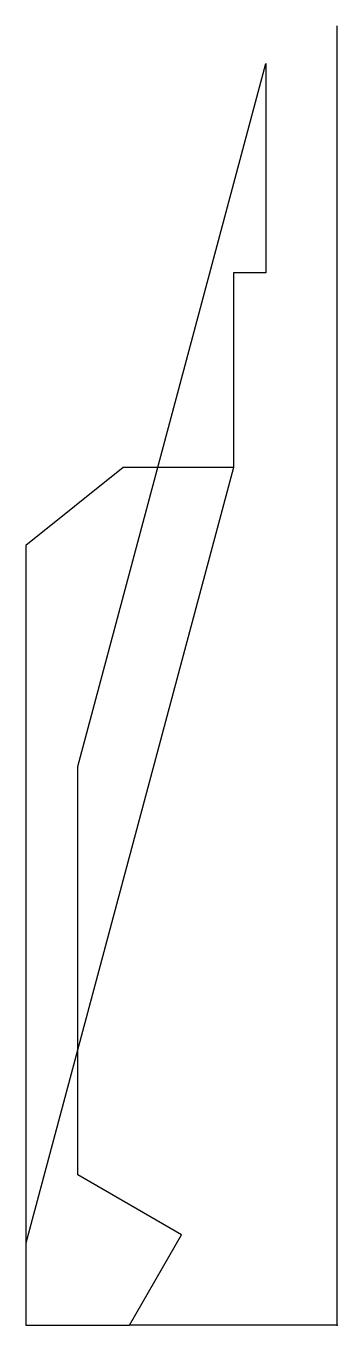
# Model space of a CAD drawing. Header units: millimetres. Extents: x -24 to 0, y 0 to 100.
import ezdxf

# ---------------------------------------------------------------- set-up
doc = ezdxf.new("R2010")
doc.units = ezdxf.units.MM
doc.layers.get('0').update_dxf_attribs({"linetype": 'CONTINUOUS'})

msp = doc.modelspace()

# ---------------------------------------------------------------- linework, layer by layer
for p, q in [((0, 0), (0, 100)), ((-8, 66), (-24, 6.29)), ((0, 0), (-16, 0))]:
    msp.add_line(p, q)
msp.add_lwpolyline([(-16, 0), (-12, 6.93), (-20, 11.55), (-20, 43), (-5.5, 97.11), (-5.5, 81), (-8, 81), (-8, 66), (-16.5, 66), (-24, 60), (-24, 0)], close=True)
msp.add_point((0, 0))

doc.saveas('drawing.dxf')
